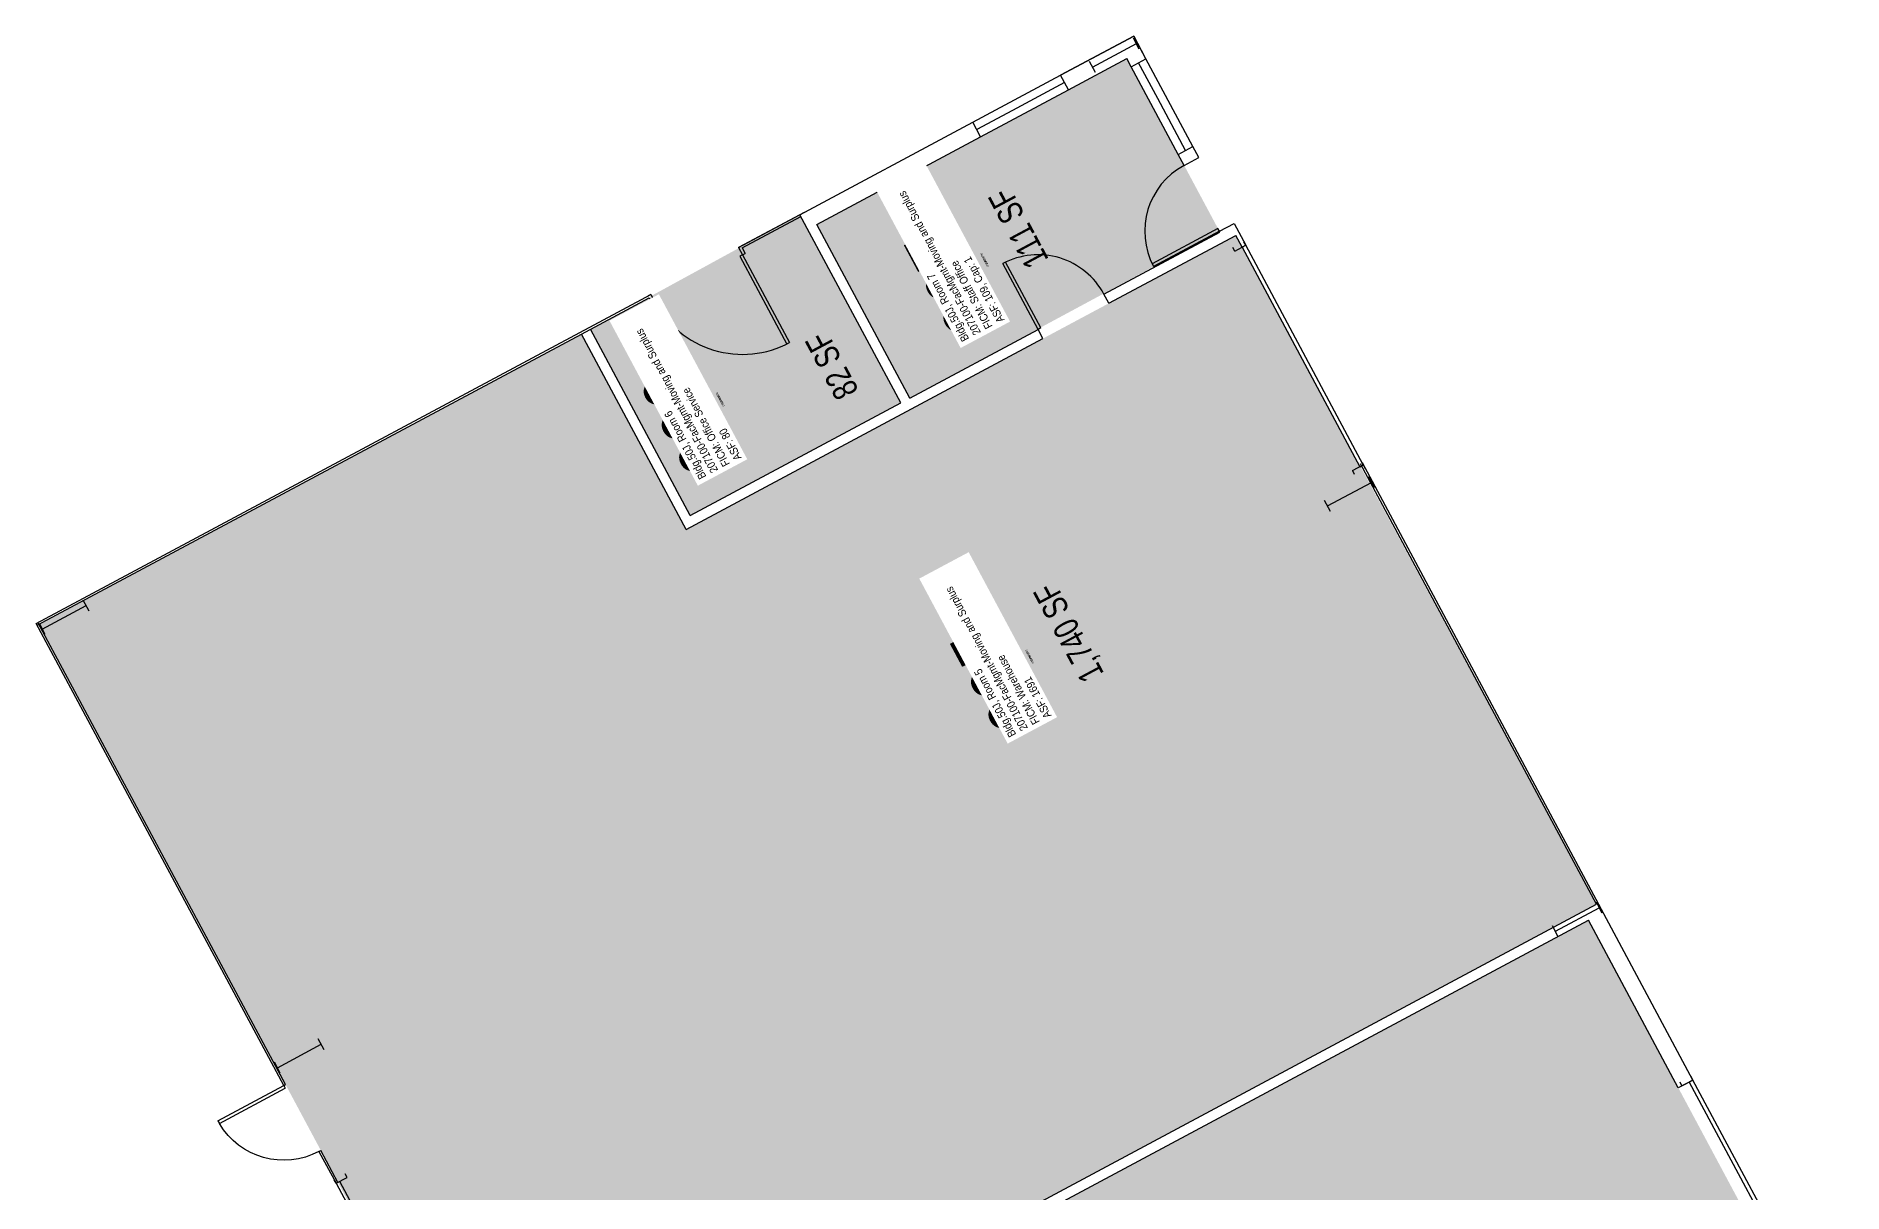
# Model space of a CAD drawing. Header units: inches. Extents: x 69175331 to 69176426, y 27692060 to 27693402.
# Drawn here: x 69175331 to 69176201, y 27692844 to 27693402 of the extents above; entities that cross this region are included whole.
import ezdxf
from ezdxf.enums import TextEntityAlignment as Align

# ---------------------------------------------------------------- set-up
doc = ezdxf.new("R2010")
doc.units = ezdxf.units.IN
doc.header["$LTSCALE"] = 100
doc.header["$MEASUREMENT"] = 0
doc.layers.get('0').update_dxf_attribs({"linetype": 'CONTINUOUS'})
for name, color, linetype in [('A-COLS', 5, 'CONTINUOUS'), ('A-DOOR', 2, 'CONTINUOUS'), ('A-GLAZ', 1, 'CONTINUOUS'), ('A-IDEN-RNUM', 7, 'CONTINUOUS'), ('A-IDEN-SNUM', 4, 'CONTINUOUS'), ('A-IDEN-VNUM', 4, 'CONTINUOUS'), ('A-WALL', 5, 'CONTINUOUS'), ('AREA-TEXT', 3, 'CONTINUOUS'), ('Rooms-Category-Color', 7, 'CONTINUOUS'), ('Rooms-College-Color', 7, 'CONTINUOUS'), ('Rooms-Department-Color', 7, 'CONTINUOUS'), ('Rooms-Division-Color', 7, 'CONTINUOUS'), ('Rooms-Information', 7, 'CONTINUOUS')]:
    doc.layers.add(name, color=color, linetype=linetype)
doc.styles.add('CP_AREA', font='arial.ttf', dxfattribs={"height": 15})
doc.styles.add('CP_ROOMSNUMBER', font='arial.ttf', dxfattribs={"height": 1})
doc.styles.add('CP_ROOMVNUMBER', font='arial.ttf', dxfattribs={"width": 0.85, "height": 0.075})

# ---------------------------------------------------------------- blocks, each defined once
blk = doc.blocks.new('DR-36')
for p, q in [((0, 36), (0, 0)), ((0, 36), (1.5, 36)), ((1.5, 36), (1.5, 0)), ((0, 0), (1.5, 0))]:
    blk.add_line(p, q)
blk.add_arc((0, 0), 36, 0, 87.61406)

msp = doc.modelspace()

# ---------------------------------------------------------------- hatches: boundary and pattern name
at = {"layer": 'Rooms-Category-Color', "true_color": 0xfa9ba3}
for points in [[(69175751.79, 27693227.08), (69175706.98, 27693310.78), (69175856.41, 27693390.78), (69175900.99, 27693307.52)], [(69175597.88, 27693260.31), (69175646, 27693170.44), (69175747.38, 27693224.72), (69175698.8, 27693315.47)]]:
    msp.add_hatch(color=241, dxfattribs=at).paths.add_polyline_path(points)
at = {"layer": 'Rooms-Category-Color', "true_color": 0xe3c5e1}
for points in [[(69175332.08, 27693118), (69175593.48, 27693257.95), (69175643.95, 27693163.67), (69175908.87, 27693305.51), (69176082.67, 27692983), (69175555.47, 27692700.75)], [(69175889.92, 27692631.15), (69175788.81, 27692820), (69176078.86, 27692975.28), (69176201.45, 27692746.31), (69176112.4, 27692698.64), (69176143.08, 27692641.34), (69176037.29, 27692584.7), (69175985.13, 27692682.12)]]:
    msp.add_hatch(color=254, dxfattribs=at).paths.add_polyline_path(points)
at = {"layer": 'Rooms-College-Color', "true_color": 0x80bc67}
for points in [[(69175751.79, 27693227.08), (69175706.98, 27693310.78), (69175856.41, 27693390.78), (69175900.99, 27693307.52)], [(69175597.88, 27693260.31), (69175646, 27693170.44), (69175747.38, 27693224.72), (69175698.8, 27693315.47)], [(69175332.08, 27693118), (69175593.48, 27693257.95), (69175643.95, 27693163.67), (69175908.87, 27693305.51), (69176082.67, 27692983), (69175555.47, 27692700.75)], [(69175889.92, 27692631.15), (69175788.81, 27692820), (69176078.86, 27692975.28), (69176201.45, 27692746.31), (69176112.4, 27692698.64), (69176143.08, 27692641.34), (69176037.29, 27692584.7), (69175985.13, 27692682.12)]]:
    msp.add_hatch(color=83, dxfattribs=at).paths.add_polyline_path(points)
at = {"layer": 'Rooms-Department-Color', "true_color": 0x80bc67}
for points in [[(69175751.79, 27693227.08), (69175706.98, 27693310.78), (69175856.41, 27693390.78), (69175900.99, 27693307.52)], [(69175597.88, 27693260.31), (69175646, 27693170.44), (69175747.38, 27693224.72), (69175698.8, 27693315.47)], [(69175332.08, 27693118), (69175593.48, 27693257.95), (69175643.95, 27693163.67), (69175908.87, 27693305.51), (69176082.67, 27692983), (69175555.47, 27692700.75)], [(69175889.92, 27692631.15), (69175788.81, 27692820), (69176078.86, 27692975.28), (69176201.45, 27692746.31), (69176112.4, 27692698.64), (69176143.08, 27692641.34), (69176037.29, 27692584.7), (69175985.13, 27692682.12)]]:
    msp.add_hatch(color=83, dxfattribs=at).paths.add_polyline_path(points)
at = {"layer": 'Rooms-Division-Color', "true_color": 0x80bc67}
for points in [[(69175751.79, 27693227.08), (69175706.98, 27693310.78), (69175856.41, 27693390.78), (69175900.99, 27693307.52)], [(69175597.88, 27693260.31), (69175646, 27693170.44), (69175747.38, 27693224.72), (69175698.8, 27693315.47)], [(69175332.08, 27693118), (69175593.48, 27693257.95), (69175643.95, 27693163.67), (69175908.87, 27693305.51), (69176082.67, 27692983), (69175555.47, 27692700.75)], [(69175889.92, 27692631.15), (69175788.81, 27692820), (69176078.86, 27692975.28), (69176201.45, 27692746.31), (69176112.4, 27692698.64), (69176143.08, 27692641.34), (69176037.29, 27692584.7), (69175985.13, 27692682.12)]]:
    msp.add_hatch(color=83, dxfattribs=at).paths.add_polyline_path(points)

# ---------------------------------------------------------------- linework, layer by layer
at = {"layer": 'A-COLS'}
for p, q in [((69175839.8, 27693386.65), (69175860.96, 27693397.98)), ((69175862.38, 27693395.34), (69175859.54, 27693400.63)), ((69175841.22, 27693384.01), (69175838.38, 27693389.3)), ((69175953.08, 27693175.07), (69175974.24, 27693186.4)), ((69175975.65, 27693183.75), (69175972.82, 27693189.04)), ((69175954.49, 27693172.42), (69175951.66, 27693177.71)), ((69175333.69, 27693115.69), (69175354.85, 27693127.02)), ((69175356.26, 27693124.38), (69175353.43, 27693129.67)), ((69175335.1, 27693113.05), (69175332.27, 27693118.34)), ((69176085.48, 27692978.61), (69176082.65, 27692983.9)), ((69176062.9, 27692969.93), (69176084.06, 27692981.26)), ((69176064.32, 27692967.29), (69176061.49, 27692972.58)), ((69175446.97, 27692904.11), (69175468.12, 27692915.44)), ((69175469.54, 27692912.79), (69175466.71, 27692918.08)), ((69175448.38, 27692901.46), (69175445.55, 27692906.75))]:
    msp.add_line(p, q, dxfattribs=at)
at = {"layer": 'A-DOOR'}
for p, q in [((69175900.28, 27693308.85), (69175868.57, 27693291.87)), ((69175900.99, 27693307.52), (69175869.25, 27693290.53)), ((69175900.99, 27693307.52), (69175900.28, 27693308.85)), ((69175671.15, 27693296.13), (69175669.83, 27693295.42)), ((69175669.83, 27693295.42), (69175692.47, 27693253.13)), ((69175671.15, 27693296.13), (69175693.81, 27693253.81)), ((69175813.59, 27693260.16), (69175796.59, 27693291.9)), ((69175814.91, 27693260.87), (69175797.93, 27693292.58)), ((69175814.91, 27693260.87), (69175813.59, 27693260.16))]:
    msp.add_line(p, q, dxfattribs=at)
for points in [[(69175968.58, 27693193.98), (69175970.34, 27693194.93), (69175913.7, 27693300.72), (69175911.94, 27693299.78)], [(69176184.08, 27692791.46), (69176185.84, 27692792.4), (69176129.2, 27692898.2), (69176127.44, 27692897.25)], [(69175531.93, 27692742.6), (69175533.69, 27692743.54), (69175477.05, 27692849.33), (69175475.29, 27692848.39)]]:
    msp.add_lwpolyline(points, close=True, dxfattribs=at)
for centre, radius, start, end in [((69175900.99, 27693307.52), 36, 118.16347, 208.16347), ((69175813.59, 27693260.16), 36, 28.16347, 118.16347), ((69175671.15, 27693296.13), 48, 208.16347, 298.16347)]:
    msp.add_arc(centre, radius, start, end, dxfattribs=at)
at = {"layer": 'A-GLAZ'}
for p, q in [((69175881.16, 27693344.55), (69175858.51, 27693386.87)), ((69175871.28, 27693371.48), (69175862.03, 27693388.76)), ((69175888.22, 27693348.33), (69175865.56, 27693390.64)), ((69175782.11, 27693360.07), (69175824.43, 27693382.73)), ((69175785.88, 27693353.02), (69175828.2, 27693375.68)), ((69175826.31, 27693379.2), (69175801.2, 27693365.76)), ((69175884.69, 27693346.44), (69175871.28, 27693371.48)), ((69175801.2, 27693365.76), (69175784, 27693356.55))]:
    msp.add_line(p, q, dxfattribs=at)
at = {"layer": 'A-WALL'}
for p, q in [((69175859.69, 27693401.61), (69175824.43, 27693382.73)), ((69175824.43, 27693382.73), (69175859.69, 27693401.61)), ((69175859.69, 27693401.61), (69175865.09, 27693391.53)), ((69175865.56, 27693390.64), (69175859.69, 27693401.61)), ((69175828.2, 27693375.68), (69175856.41, 27693390.78)), ((69175858.03, 27693387.75), (69175856.41, 27693390.78)), ((69175858.51, 27693386.87), (69175856.41, 27693390.78)), ((69175858.51, 27693386.87), (69175865.56, 27693390.64)), ((69175828.2, 27693375.68), (69175824.43, 27693382.73)), ((69175698.8, 27693315.47), (69175782.11, 27693360.07)), ((69175785.88, 27693353.02), (69175782.11, 27693360.07)), ((69175706.98, 27693310.78), (69175785.88, 27693353.02)), ((69175881.16, 27693344.55), (69175888.22, 27693348.33)), ((69175883.99, 27693339.26), (69175881.16, 27693344.55)), ((69175883.99, 27693339.26), (69175891.05, 27693343.04)), ((69175891.05, 27693343.04), (69175888.22, 27693348.33)), ((69175669.26, 27693299.66), (69175701, 27693316.65)), ((69175698.8, 27693315.47), (69175669.26, 27693299.66)), ((69175747.38, 27693224.72), (69175698.8, 27693315.47)), ((69175671.06, 27693299.48), (69175699.27, 27693314.59)), ((69175751.79, 27693227.08), (69175706.98, 27693310.78)), ((69175845.32, 27693277.16), (69175901.22, 27693307.08)), ((69175900.99, 27693307.52), (69175908.04, 27693311.3)), ((69175901.22, 27693307.08), (69175900.99, 27693307.52)), ((69175908.04, 27693311.3), (69175913.7, 27693300.72)), ((69175669.26, 27693299.66), (69175671.15, 27693296.13)), ((69175671.06, 27693299.48), (69175672.47, 27693296.84)), ((69175847.68, 27693272.75), (69175908.87, 27693305.51)), ((69175908.41, 27693297.89), (69175907.47, 27693299.65)), ((69175908.41, 27693297.89), (69175913.7, 27693300.72)), ((69175911.94, 27693299.78), (69175908.87, 27693305.51)), ((69175913.7, 27693300.72), (69175912.76, 27693302.48)), ((69175671.15, 27693296.13), (69175672.47, 27693296.84)), ((69175330.73, 27693118.41), (69175626.95, 27693277)), ((69175593.48, 27693257.95), (69175626.1, 27693275.41)), ((69175626.95, 27693277), (69175625.62, 27693276.29)), ((69175625.62, 27693276.29), (69175626.95, 27693277)), ((69175626.1, 27693275.41), (69175627.51, 27693272.77)), ((69175626.95, 27693277), (69175628.83, 27693273.48)), ((69175627.51, 27693272.77), (69175628.83, 27693273.48)), ((69175847.68, 27693272.75), (69175845.32, 27693277.16)), ((69175331.2, 27693117.53), (69175593.48, 27693257.95)), ((69175643.95, 27693163.67), (69175593.48, 27693257.95)), ((69175646, 27693170.44), (69175597.88, 27693260.31)), ((69175643.95, 27693163.67), (69175815.95, 27693255.76)), ((69175751.79, 27693227.08), (69175813.59, 27693260.16)), ((69175815.95, 27693255.76), (69175813.59, 27693260.16)), ((69175646, 27693170.44), (69175747.38, 27693224.72)), ((69175965.05, 27693192.1), (69175970.34, 27693194.93)), ((69176082.67, 27692983), (69175968.99, 27693195.34)), ((69176129.2, 27692898.2), (69175969.87, 27693195.81)), ((69175970.34, 27693194.93), (69175971.29, 27693193.16)), ((69175965.05, 27693192.1), (69175966, 27693190.33)), ((69175450.05, 27692895.54), (69175330.73, 27693118.41)), ((69175450.93, 27692896.02), (69175331.61, 27693118.89)), ((69175555.47, 27692700.75), (69176082.67, 27692983)), ((69175788.81, 27692820), (69176078.86, 27692975.28)), ((69176122.15, 27692894.42), (69176078.86, 27692975.28)), ((69175450.93, 27692896.02), (69175448.35, 27692900.84)), ((69176129.2, 27692898.2), (69176122.15, 27692894.42)), ((69176123.91, 27692895.36), (69176122.97, 27692897.13)), ((69176123.91, 27692895.36), (69176129.2, 27692898.2)), ((69176129.2, 27692898.2), (69176128.26, 27692899.96)), ((69175450.05, 27692895.54), (69175450.93, 27692896.02)), ((69175467.04, 27692863.81), (69175467.92, 27692864.28)), ((69175467.04, 27692863.81), (69175475.29, 27692848.39)), ((69175476.17, 27692848.86), (69175467.92, 27692864.28)), ((69175475.29, 27692848.39), (69175474.35, 27692850.15)), ((69175475.29, 27692848.39), (69175480.58, 27692851.22)), ((69175480.58, 27692851.22), (69175479.64, 27692852.99))]:
    msp.add_line(p, q, dxfattribs=at)

# ---------------------------------------------------------------- block references
at = {"layer": 'A-DOOR', "xscale": -1, "rotation": 118.1634734822297}
msp.add_blockref('DR-36', (69175450.05, 27692895.54), dxfattribs=at)

# ---------------------------------------------------------------- texts
at = {"layer": 'A-IDEN-RNUM', "style": 'CP_ROOMSNUMBER', "width": 0.85}
for s, p in [('0007-00', (69175788.24, 27693293.98)), ('0006-00', (69175660.89, 27693226.58)), ('0005-00', (69175809.94, 27693102.68))]:
    msp.add_text(s, height=1, rotation=118.16, dxfattribs=at).set_placement(p, align=Align.CENTER)
at = {"layer": 'A-IDEN-SNUM', "style": 'CP_ROOMSNUMBER', "width": 0.85}
for s, p in [('050J000700', (69175788.24, 27693293.98)), ('050J000600', (69175660.89, 27693226.58)), ('050J000500', (69175809.94, 27693102.68))]:
    msp.add_text(s, height=1, rotation=118.16, dxfattribs=at).set_placement(p, align=Align.CENTER)
at = {"layer": 'A-IDEN-VNUM', "style": 'CP_ROOMVNUMBER', "width": 0.85}
for s, p in [('007', (69175784.57, 27693291.31)), ('006', (69175657.21, 27693223.9)), ('005', (69175806.27, 27693100))]:
    msp.add_text(s, height=27, rotation=118.16, dxfattribs=at).set_placement(p, align=Align.CENTER)
at = {"layer": 'AREA-TEXT', "style": 'CP_AREA', "width": 0.75}
for s, p in [('111 SF', (69175804.1, 27693308.93)), ('82 SF', (69175714.19, 27693242.63)), ('1,740 SF', (69175828.25, 27693113.89))]:
    msp.add_text(s, height=12, rotation=118.16, dxfattribs=at).set_placement(p, align=Align.MIDDLE_CENTER)

# ---------------------------------------------------------------- next in the draw order: texts
at = {"layer": 'Rooms-Information', "char_height": 3.8571, "width": 86.4, "attachment_point": 7, "rotation": 118.16, "style": 'CP_ROOMVNUMBER', "bg_fill": 3, "box_fill_scale": 1.5, "bg_fill_color": 256, "bg_fill_true_color": 13158600, "bg_fill_transparency": 0}
for s, insert in [('Bldg.50J, Room 7^M^J207100-FacMgmt-Moving and Surplus^M^JFICM: Staff Office^M^JASF: 109, Cap: 1', (69175798.5, 27693265.29)), ('Bldg.50J, Room 6^M^J207100-FacMgmt-Moving and Surplus^M^JFICM: Office Service^M^JASF: 80', (69175670.88, 27693198.37)), ('Bldg.50J, Room 5^M^J207100-FacMgmt-Moving and Surplus^M^JFICM: Warehouse^M^JASF: 1691', (69175820.19, 27693073.99))]:
    msp.add_mtext(s, dxfattribs=dict(at, insert=insert))

doc.saveas('drawing.dxf')
